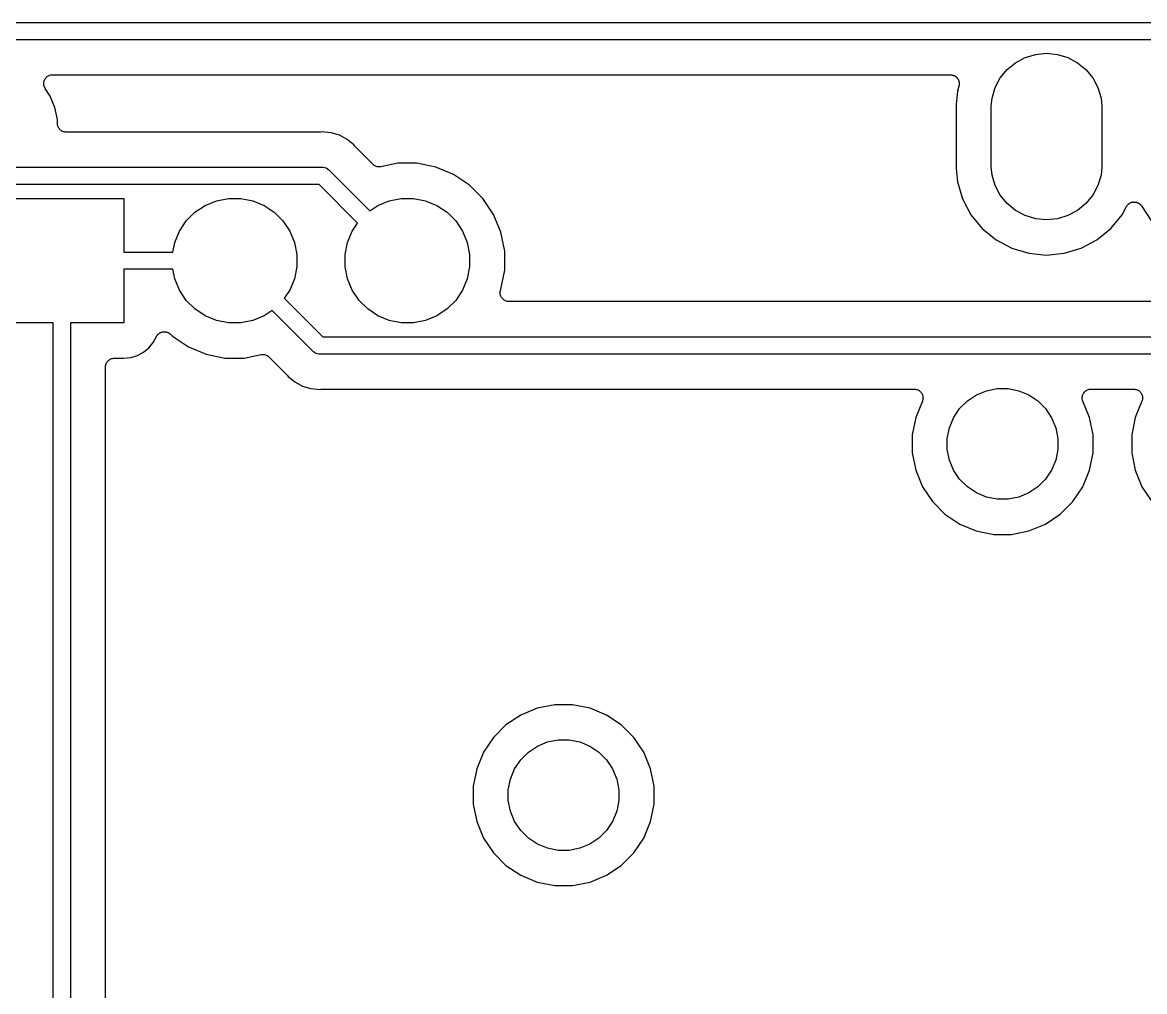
# Model space of a CAD drawing. Extents: x 20 to 116, y -135 to -20.
# Drawn here: x 64.89 to 81.12, y -119.88 to -105.86 of the extents above; entities that cross this region are included whole.
import ezdxf

# ---------------------------------------------------------------- set-up
doc = ezdxf.new("R2010")
doc.units = 0
doc.layers.add('BLACK', color=7, linetype='CONTINUOUS')

msp = doc.modelspace()

# ---------------------------------------------------------------- linework, layer by layer
at = {"layer": 'BLACK', "linetype": 'Continuous'}
for p, q in [((59.1818, -105.86), (85.7939, -105.86)), ((85.7482, -106.11), (59.1361, -106.11)), ((79.5482, -106.322), (79.705, -106.306)), ((79.705, -106.306), (79.8618, -106.322)), ((79.1366, -106.542), (79.2584, -106.442)), ((79.2584, -106.442), (79.3974, -106.367)), ((79.3974, -106.367), (79.5482, -106.322)), ((79.8618, -106.322), (80.0126, -106.367)), ((80.0126, -106.367), (80.1516, -106.442)), ((80.1516, -106.442), (80.2734, -106.542)), ((65.2466, -106.647), (65.2561, -106.639)), ((65.2561, -106.639), (65.2564, -106.639)), ((65.2564, -106.639), (65.2566, -106.639)), ((65.2566, -106.639), (65.2674, -106.633)), ((65.2674, -106.633), (65.278, -106.628)), ((65.278, -106.628), (65.2783, -106.627)), ((65.2783, -106.627), (65.2785, -106.627)), ((65.2785, -106.627), (65.2903, -106.624)), ((65.2903, -106.624), (65.3017, -106.62)), ((65.3017, -106.62), (65.302, -106.62)), ((65.302, -106.62), (65.3023, -106.62)), ((65.3023, -106.62), (65.3144, -106.619)), ((65.3144, -106.619), (65.3264, -106.618)), ((65.3264, -106.618), (78.3162, -106.618)), ((78.3162, -106.618), (78.3179, -106.618)), ((78.3179, -106.618), (78.3238, -106.619)), ((78.3238, -106.619), (78.3296, -106.619)), ((78.3296, -106.619), (78.336, -106.62)), ((78.336, -106.62), (78.3426, -106.621)), ((78.3426, -106.621), (78.3481, -106.623)), ((78.3481, -106.623), (78.3539, -106.624)), ((78.3539, -106.624), (78.3599, -106.626)), ((78.3599, -106.626), (78.3662, -106.628)), ((78.3662, -106.628), (78.3713, -106.631)), ((78.3713, -106.631), (78.3767, -106.633)), ((78.3767, -106.633), (78.3821, -106.637)), ((78.3821, -106.637), (78.3879, -106.64)), ((78.3879, -106.64), (78.3924, -106.644)), ((79.0366, -106.663), (79.1366, -106.542)), ((80.2734, -106.542), (80.3734, -106.663)), ((65.1994, -106.744), (65.2007, -106.732)), ((65.2005, -106.756), (65.1994, -106.744)), ((65.1994, -106.744), (65.1994, -106.744)), ((65.1994, -106.744), (65.1994, -106.744)), ((65.2015, -106.768), (65.2005, -106.756)), ((65.2007, -106.732), (65.202, -106.719)), ((65.2016, -106.769), (65.2015, -106.768)), ((65.205, -106.78), (65.2016, -106.769)), ((65.2016, -106.769), (65.2016, -106.769)), ((65.202, -106.719), (65.2021, -106.719)), ((65.2021, -106.719), (65.2057, -106.707)), ((65.2021, -106.719), (65.2021, -106.719)), ((65.2084, -106.792), (65.205, -106.78)), ((65.2057, -106.707), (65.2093, -106.696)), ((65.2086, -106.792), (65.2084, -106.792)), ((65.2086, -106.793), (65.2086, -106.792)), ((65.2142, -106.803), (65.2086, -106.793)), ((65.2093, -106.696), (65.2094, -106.696)), ((65.2094, -106.696), (65.2095, -106.695)), ((65.2095, -106.695), (65.2153, -106.685)), ((65.2153, -106.685), (65.2211, -106.674)), ((65.2211, -106.674), (65.2213, -106.674)), ((65.2213, -106.674), (65.2214, -106.674)), ((65.2214, -106.674), (65.229, -106.664)), ((65.229, -106.664), (65.2369, -106.655)), ((65.2369, -106.655), (65.2371, -106.655)), ((65.2371, -106.655), (65.2373, -106.654)), ((65.2373, -106.654), (65.2466, -106.647)), ((78.3924, -106.644), (78.3972, -106.647)), ((78.3972, -106.647), (78.4019, -106.652)), ((78.4019, -106.652), (78.4069, -106.656)), ((78.4069, -106.656), (78.4106, -106.661)), ((78.4106, -106.661), (78.4147, -106.665)), ((78.4147, -106.665), (78.4183, -106.67)), ((78.4377, -106.782), (78.4159, -106.854)), ((78.4183, -106.67), (78.4224, -106.675)), ((78.4224, -106.675), (78.4251, -106.681)), ((78.4251, -106.681), (78.4284, -106.686)), ((78.4284, -106.686), (78.4309, -106.692)), ((78.4309, -106.692), (78.4339, -106.697)), ((78.4339, -106.697), (78.4356, -106.703)), ((78.4356, -106.703), (78.4378, -106.708)), ((78.4388, -106.776), (78.4377, -106.782)), ((78.4378, -106.708), (78.439, -106.715)), ((78.4406, -106.771), (78.4388, -106.776)), ((78.439, -106.715), (78.4409, -106.721)), ((78.4412, -106.764), (78.4406, -106.771)), ((78.4409, -106.721), (78.4414, -106.727)), ((78.4425, -106.758), (78.4412, -106.764)), ((78.4414, -106.727), (78.4426, -106.733)), ((78.4432, -106.746), (78.4425, -106.752)), ((78.4425, -106.752), (78.4425, -106.758)), ((78.4426, -106.733), (78.4426, -106.739)), ((78.4426, -106.739), (78.4432, -106.746)), ((78.9166, -106.953), (78.9623, -106.802)), ((78.9623, -106.802), (79.0366, -106.663)), ((80.3734, -106.663), (80.4477, -106.802)), ((80.4477, -106.802), (80.4934, -106.953)), ((65.2198, -106.814), (65.2142, -106.803)), ((65.2201, -106.815), (65.2198, -106.814)), ((65.2208, -106.816), (65.2201, -106.815)), ((65.2201, -106.815), (65.2201, -106.815)), ((65.2201, -106.815), (65.2201, -106.815)), ((65.2938, -106.925), (65.2208, -106.816)), ((65.3623, -107.09), (65.2938, -106.925)), ((78.4159, -106.854), (78.397, -107.046)), ((78.905, -107.071), (78.9166, -106.953)), ((80.4934, -106.953), (80.505, -107.071)), ((65.3972, -107.266), (65.3623, -107.09)), ((78.397, -107.046), (78.397, -107.974)), ((78.905, -107.949), (78.905, -107.071)), ((80.505, -107.071), (80.505, -107.949)), ((65.3972, -107.32), (65.3972, -107.266)), ((65.3984, -107.332), (65.3972, -107.32)), ((65.3994, -107.344), (65.3984, -107.332)), ((65.3996, -107.344), (65.3994, -107.344)), ((65.3996, -107.345), (65.3996, -107.344)), ((65.4031, -107.356), (65.3996, -107.345)), ((65.4064, -107.368), (65.4031, -107.356)), ((65.4066, -107.368), (65.4064, -107.368)), ((65.4068, -107.368), (65.4066, -107.368)), ((65.4124, -107.379), (65.4068, -107.368)), ((65.4179, -107.39), (65.4124, -107.379)), ((65.4182, -107.39), (65.4179, -107.39)), ((65.4184, -107.39), (65.4182, -107.39)), ((65.426, -107.4), (65.4184, -107.39)), ((65.4335, -107.409), (65.426, -107.4)), ((65.4338, -107.409), (65.4335, -107.409)), ((65.4341, -107.409), (65.4338, -107.409)), ((65.4433, -107.417), (65.4341, -107.409)), ((65.4524, -107.425), (65.4433, -107.417)), ((65.4528, -107.425), (65.4524, -107.425)), ((65.4532, -107.425), (65.4528, -107.425)), ((65.4637, -107.431), (65.4532, -107.425)), ((65.4742, -107.437), (65.4637, -107.431)), ((65.4746, -107.437), (65.4742, -107.437)), ((65.475, -107.437), (65.4746, -107.437)), ((65.4864, -107.441), (65.475, -107.437)), ((65.4978, -107.444), (65.4864, -107.441)), ((65.4982, -107.444), (65.4978, -107.444)), ((65.4987, -107.444), (65.4982, -107.444)), ((65.5105, -107.446), (65.4987, -107.444)), ((65.5224, -107.447), (65.5105, -107.446)), ((65.5233, -107.447), (65.5224, -107.447)), ((65.5242, -107.447), (65.5233, -107.447)), ((65.5233, -107.447), (65.5233, -107.447)), ((65.5233, -107.447), (65.5233, -107.447)), ((69.1977, -107.447), (65.5242, -107.447)), ((69.203, -107.446), (69.1977, -107.447)), ((69.2084, -107.447), (69.203, -107.446)), ((69.2101, -107.446), (69.2084, -107.447)), ((69.235, -107.444), (69.2101, -107.446)), ((69.2599, -107.446), (69.235, -107.444)), ((69.3591, -107.456), (69.2599, -107.446)), ((69.2599, -107.446), (69.2599, -107.446)), ((69.4784, -107.492), (69.3591, -107.456)), ((69.5884, -107.551), (69.4784, -107.492)), ((69.6848, -107.63), (69.5884, -107.551)), ((69.7006, -107.65), (69.6848, -107.63)), ((69.7044, -107.653), (69.7006, -107.65)), ((69.7078, -107.658), (69.7044, -107.653)), ((69.709, -107.659), (69.7078, -107.658)), ((69.9613, -107.911), (69.709, -107.659)), ((69.9704, -107.919), (69.9613, -107.911)), ((69.9794, -107.926), (69.9704, -107.919)), ((69.9799, -107.926), (69.9794, -107.926)), ((69.9804, -107.927), (69.9799, -107.926)), ((69.9908, -107.932), (69.9804, -107.927)), ((70.0011, -107.938), (69.9908, -107.932)), ((70.0017, -107.938), (70.0011, -107.938)), ((70.0023, -107.939), (70.0017, -107.938)), ((70.0135, -107.942), (70.0023, -107.939)), ((70.3213, -107.897), (70.0758, -107.946)), ((70.5987, -107.897), (70.3213, -107.897)), ((70.8707, -107.951), (70.5987, -107.897)), ((64.3761, -107.955), (69.2289, -107.955)), ((69.2289, -107.955), (69.235, -107.954)), ((69.235, -107.954), (69.2411, -107.955)), ((69.2411, -107.955), (69.2411, -107.955)), ((69.2411, -107.955), (69.2595, -107.957)), ((69.2595, -107.957), (69.2831, -107.964)), ((69.2831, -107.964), (69.3048, -107.976)), ((69.3048, -107.976), (69.3238, -107.991)), ((69.3238, -107.991), (69.3277, -107.996)), ((69.3277, -107.996), (69.9171, -108.585)), ((70.0248, -107.946), (70.0135, -107.942)), ((70.0254, -107.946), (70.0248, -107.946)), ((70.026, -107.946), (70.0254, -107.946)), ((70.0377, -107.947), (70.026, -107.946)), ((70.0494, -107.948), (70.0377, -107.947)), ((70.05, -107.948), (70.0494, -107.948)), ((70.0506, -107.948), (70.05, -107.948)), ((70.0623, -107.947), (70.0506, -107.948)), ((70.0741, -107.946), (70.0623, -107.947)), ((70.0753, -107.946), (70.0741, -107.946)), ((70.0758, -107.946), (70.0753, -107.946)), ((70.0753, -107.946), (70.0753, -107.946)), ((70.0753, -107.946), (70.0753, -107.946)), ((71.1269, -108.057), (70.8707, -107.951)), ((71.3575, -108.211), (71.1269, -108.057)), ((78.397, -107.974), (78.4159, -108.166)), ((78.9166, -108.067), (78.905, -107.949)), ((78.9623, -108.218), (78.9166, -108.067)), ((80.4934, -108.067), (80.4477, -108.218)), ((80.505, -107.949), (80.4934, -108.067)), ((69.1832, -108.205), (64.4218, -108.205)), ((69.7403, -108.762), (69.1832, -108.205)), ((71.5537, -108.407), (71.3575, -108.211)), ((78.4159, -108.166), (78.4907, -108.413)), ((79.0366, -108.357), (78.9623, -108.218)), ((80.4477, -108.218), (80.3734, -108.357)), ((64.56, -108.405), (66.36, -108.405)), ((66.36, -108.405), (66.36, -109.18)), ((67.6975, -108.44), (67.8714, -108.405)), ((67.8714, -108.405), (68.0486, -108.405)), ((68.0486, -108.405), (68.2225, -108.44)), ((70.1975, -108.44), (70.3714, -108.405)), ((70.3714, -108.405), (70.5486, -108.405)), ((70.5486, -108.405), (70.7225, -108.44)), ((71.7078, -108.638), (71.5537, -108.407)), ((78.4907, -108.413), (78.6122, -108.64)), ((79.1366, -108.478), (79.0366, -108.357)), ((80.3734, -108.357), (80.2734, -108.478)), ((67.3863, -108.606), (67.5337, -108.507)), ((67.5337, -108.507), (67.6975, -108.44)), ((68.2225, -108.44), (68.3863, -108.507)), ((68.3863, -108.507), (68.5337, -108.606)), ((69.9171, -108.585), (70.0337, -108.507)), ((70.0337, -108.507), (70.1975, -108.44)), ((70.7225, -108.44), (70.8863, -108.507)), ((70.8863, -108.507), (71.0337, -108.606)), ((79.2584, -108.578), (79.1366, -108.478)), ((79.3974, -108.653), (79.2584, -108.578)), ((80.1516, -108.578), (80.0126, -108.653)), ((80.2734, -108.478), (80.1516, -108.578)), ((80.7978, -108.64), (80.8603, -108.523)), ((80.8603, -108.523), (80.8611, -108.522)), ((80.8611, -108.522), (80.8648, -108.516)), ((80.8648, -108.516), (80.868, -108.511)), ((80.868, -108.511), (80.8718, -108.506)), ((80.8718, -108.506), (80.8752, -108.501)), ((80.8752, -108.501), (80.8798, -108.497)), ((80.8798, -108.497), (80.8841, -108.492)), ((80.8841, -108.492), (80.8887, -108.488)), ((80.8887, -108.488), (80.8929, -108.484)), ((80.8929, -108.484), (80.8984, -108.481)), ((80.8984, -108.481), (80.9035, -108.476)), ((80.9035, -108.476), (80.9087, -108.474)), ((80.9087, -108.474), (80.9137, -108.471)), ((80.9137, -108.471), (80.9197, -108.468)), ((80.9197, -108.468), (80.9255, -108.465)), ((80.9255, -108.465), (80.9312, -108.464)), ((80.9312, -108.464), (80.9367, -108.461)), ((80.9367, -108.461), (80.9431, -108.46)), ((80.9431, -108.46), (80.9494, -108.458)), ((80.9494, -108.458), (80.9552, -108.458)), ((80.9552, -108.458), (80.961, -108.457)), ((80.961, -108.457), (80.9676, -108.457)), ((80.9676, -108.457), (80.9741, -108.456)), ((80.9741, -108.456), (80.9799, -108.457)), ((80.9799, -108.457), (80.9858, -108.457)), ((80.9858, -108.457), (80.9922, -108.458)), ((80.9922, -108.458), (80.9987, -108.459)), ((80.9987, -108.459), (81.0043, -108.461)), ((81.0043, -108.461), (81.0101, -108.462)), ((81.0101, -108.462), (81.0161, -108.465)), ((81.0161, -108.465), (81.0223, -108.467)), ((81.0223, -108.467), (81.0275, -108.469)), ((81.0275, -108.469), (81.0329, -108.472)), ((81.0329, -108.472), (81.0383, -108.475)), ((81.0383, -108.475), (81.044, -108.478)), ((81.044, -108.478), (81.0486, -108.482)), ((81.0486, -108.482), (81.0534, -108.486)), ((81.0534, -108.486), (81.058, -108.49)), ((81.058, -108.49), (81.063, -108.494)), ((81.063, -108.494), (81.0667, -108.499)), ((81.0667, -108.499), (81.0709, -108.503)), ((81.0709, -108.503), (81.0745, -108.509)), ((81.0745, -108.509), (81.0786, -108.514)), ((81.0786, -108.514), (81.2218, -108.733)), ((67.1624, -108.879), (67.2609, -108.731)), ((67.2609, -108.731), (67.3863, -108.606)), ((68.5337, -108.606), (68.6591, -108.731)), ((68.6591, -108.731), (68.7576, -108.879)), ((71.0337, -108.606), (71.1591, -108.731)), ((71.1591, -108.731), (71.2576, -108.879)), ((71.8139, -108.894), (71.7078, -108.638)), ((78.6122, -108.64), (78.7756, -108.839)), ((79.5482, -108.698), (79.3974, -108.653)), ((79.705, -108.714), (79.5482, -108.698)), ((79.8618, -108.698), (79.705, -108.714)), ((80.0126, -108.653), (79.8618, -108.698)), ((80.6344, -108.839), (80.7978, -108.64)), ((67.0946, -109.042), (67.1624, -108.879)), ((68.7576, -108.879), (68.8254, -109.042)), ((69.5946, -109.042), (69.6624, -108.879)), ((69.6624, -108.879), (69.7403, -108.762)), ((71.2576, -108.879), (71.3254, -109.042)), ((71.868, -109.166), (71.8139, -108.894)), ((78.7756, -108.839), (78.9748, -109.003)), ((80.4352, -109.003), (80.6344, -108.839)), ((67.0672, -109.18), (67.0946, -109.042)), ((68.8254, -109.042), (68.86, -109.216)), ((69.56, -109.216), (69.5946, -109.042)), ((71.3254, -109.042), (71.36, -109.216)), ((78.9748, -109.003), (79.202, -109.124)), ((80.208, -109.124), (80.4352, -109.003)), ((66.36, -109.18), (67.0672, -109.18)), ((68.86, -109.216), (68.86, -109.394)), ((69.56, -109.394), (69.56, -109.216)), ((71.36, -109.216), (71.36, -109.394)), ((71.868, -109.444), (71.868, -109.166)), ((79.202, -109.124), (79.4486, -109.199)), ((79.4486, -109.199), (79.705, -109.224)), ((79.705, -109.224), (79.9614, -109.199)), ((79.9614, -109.199), (80.208, -109.124)), ((68.86, -109.394), (68.8254, -109.568)), ((69.5946, -109.568), (69.56, -109.394)), ((71.36, -109.394), (71.3254, -109.568)), ((67.0672, -109.43), (66.36, -109.43)), ((66.36, -109.43), (66.36, -110.205)), ((67.0946, -109.568), (67.0672, -109.43)), ((71.8139, -109.716), (71.868, -109.444)), ((67.1624, -109.731), (67.0946, -109.568)), ((68.8254, -109.568), (68.7576, -109.731)), ((69.6624, -109.731), (69.5946, -109.568)), ((71.3254, -109.568), (71.2576, -109.731)), ((71.8081, -109.733), (71.8115, -109.721)), ((71.8115, -109.721), (71.8139, -109.716)), ((67.2609, -109.879), (67.1624, -109.731)), ((67.3863, -110.004), (67.2609, -109.879)), ((68.7576, -109.731), (68.6797, -109.848)), ((68.6797, -109.848), (69.2368, -110.405)), ((69.7609, -109.879), (69.6624, -109.731)), ((69.8863, -110.004), (69.7609, -109.879)), ((71.1591, -109.879), (71.0337, -110.004)), ((71.2576, -109.731), (71.1591, -109.879)), ((71.8019, -109.769), (71.8031, -109.757)), ((71.8019, -109.77), (71.8019, -109.769)), ((71.8019, -109.769), (71.8019, -109.769)), ((71.803, -109.782), (71.8019, -109.77)), ((71.8041, -109.794), (71.803, -109.782)), ((71.8031, -109.757), (71.8043, -109.745)), ((71.8042, -109.794), (71.8041, -109.794)), ((71.8077, -109.806), (71.8042, -109.794)), ((71.8042, -109.794), (71.8042, -109.794)), ((71.8043, -109.745), (71.8044, -109.745)), ((71.8044, -109.745), (71.8045, -109.744)), ((71.8045, -109.744), (71.8081, -109.733)), ((71.8111, -109.818), (71.8077, -109.806)), ((71.8113, -109.818), (71.8111, -109.818)), ((71.8114, -109.818), (71.8113, -109.818)), ((71.817, -109.829), (71.8114, -109.818)), ((71.8226, -109.84), (71.817, -109.829)), ((71.8228, -109.84), (71.8226, -109.84)), ((71.823, -109.84), (71.8228, -109.84)), ((71.8305, -109.849), (71.823, -109.84)), ((71.8381, -109.859), (71.8305, -109.849)), ((71.8384, -109.859), (71.8381, -109.859)), ((71.8386, -109.859), (71.8384, -109.859)), ((71.8479, -109.867), (71.8386, -109.859)), ((71.8571, -109.875), (71.8479, -109.867)), ((71.8574, -109.875), (71.8571, -109.875)), ((71.8577, -109.875), (71.8574, -109.875)), ((71.8683, -109.881), (71.8577, -109.875)), ((71.8788, -109.887), (71.8683, -109.881)), ((67.5337, -110.103), (67.3863, -110.004)), ((68.5029, -110.025), (68.3863, -110.103)), ((69.0923, -110.614), (68.5029, -110.025)), ((70.0337, -110.103), (69.8863, -110.004)), ((71.0337, -110.004), (70.8863, -110.103)), ((71.8791, -109.887), (71.8788, -109.887)), ((71.8794, -109.887), (71.8791, -109.887)), ((71.8909, -109.891), (71.8794, -109.887)), ((71.9025, -109.894), (71.8909, -109.891)), ((71.9028, -109.894), (71.9025, -109.894)), ((71.9031, -109.894), (71.9028, -109.894)), ((71.915, -109.896), (71.9031, -109.894)), ((71.9271, -109.897), (71.915, -109.896)), ((71.9277, -109.897), (71.9271, -109.897)), ((71.9278, -109.897), (71.9277, -109.897)), ((71.9289, -109.897), (71.9278, -109.897)), ((71.9278, -109.897), (71.9278, -109.897)), ((93.4827, -109.897), (71.9289, -109.897)), ((65.335, -110.205), (64.56, -110.205)), ((65.335, -122.973), (65.335, -110.205)), ((66.36, -110.205), (65.585, -110.205)), ((65.585, -110.205), (65.585, -123.019)), ((67.6975, -110.17), (67.5337, -110.103)), ((67.8714, -110.205), (67.6975, -110.17)), ((68.0486, -110.205), (67.8714, -110.205)), ((68.2225, -110.17), (68.0486, -110.205)), ((68.3863, -110.103), (68.2225, -110.17)), ((70.1975, -110.17), (70.0337, -110.103)), ((70.3714, -110.205), (70.1975, -110.17)), ((70.5486, -110.205), (70.3714, -110.205)), ((70.7225, -110.17), (70.5486, -110.205)), ((70.8863, -110.103), (70.7225, -110.17)), ((66.851, -110.374), (66.8547, -110.369)), ((66.8547, -110.369), (66.8598, -110.365)), ((66.8598, -110.365), (66.8645, -110.361)), ((66.8645, -110.361), (66.8694, -110.357)), ((66.8694, -110.357), (66.874, -110.354)), ((66.874, -110.354), (66.8798, -110.351)), ((66.8798, -110.351), (66.8853, -110.347)), ((66.8853, -110.347), (66.8907, -110.345)), ((66.8907, -110.345), (66.8959, -110.342)), ((66.8959, -110.342), (66.9022, -110.34)), ((66.9022, -110.34), (66.9083, -110.338)), ((66.9083, -110.338), (66.914, -110.337)), ((66.914, -110.337), (66.9196, -110.335)), ((66.9196, -110.335), (66.9262, -110.334)), ((66.9262, -110.334), (66.9326, -110.333)), ((66.9326, -110.333), (66.9385, -110.333)), ((66.9385, -110.333), (66.9443, -110.333)), ((66.9443, -110.333), (66.9509, -110.333)), ((66.9509, -110.333), (66.9574, -110.333)), ((66.9574, -110.333), (66.9632, -110.335)), ((66.9632, -110.335), (66.969, -110.335)), ((66.969, -110.335), (66.9753, -110.337)), ((66.9753, -110.337), (66.9817, -110.338)), ((66.9817, -110.338), (66.9871, -110.341)), ((66.9871, -110.341), (66.9927, -110.342)), ((66.9927, -110.342), (66.9985, -110.346)), ((66.9985, -110.346), (67.0045, -110.348)), ((67.0045, -110.348), (67.0094, -110.351)), ((67.0094, -110.351), (67.0145, -110.354)), ((67.0145, -110.354), (67.0196, -110.358)), ((67.0196, -110.358), (67.025, -110.362)), ((67.025, -110.362), (67.0292, -110.366)), ((67.0292, -110.366), (67.0337, -110.37)), ((67.0337, -110.37), (67.0625, -110.399)), ((66.7209, -110.566), (66.7844, -110.489)), ((66.7844, -110.489), (66.8319, -110.4)), ((66.8319, -110.4), (66.8327, -110.398)), ((66.8327, -110.398), (66.836, -110.393)), ((66.836, -110.393), (66.8388, -110.388)), ((66.8388, -110.388), (66.843, -110.383)), ((66.843, -110.383), (66.8468, -110.378)), ((66.8468, -110.378), (66.851, -110.374)), ((67.0625, -110.399), (67.2931, -110.553)), ((69.2368, -110.405), (93.5139, -110.405)), ((66.4596, -110.706), (66.5553, -110.677)), ((66.5553, -110.677), (66.6436, -110.629)), ((66.6436, -110.629), (66.7209, -110.566)), ((67.2931, -110.553), (67.5493, -110.659)), ((67.5493, -110.659), (67.8213, -110.713)), ((68.0987, -110.713), (68.3442, -110.664)), ((68.3442, -110.664), (68.3447, -110.664)), ((68.3447, -110.664), (68.3447, -110.664)), ((68.3447, -110.664), (68.3447, -110.664)), ((68.3447, -110.664), (68.3459, -110.664)), ((68.3459, -110.664), (68.3576, -110.663)), ((68.3576, -110.663), (68.3694, -110.662)), ((68.3694, -110.662), (68.37, -110.662)), ((68.37, -110.662), (68.3706, -110.662)), ((68.3706, -110.662), (68.3823, -110.663)), ((68.3823, -110.663), (68.394, -110.664)), ((68.394, -110.664), (68.3946, -110.664)), ((68.3946, -110.664), (68.3952, -110.664)), ((68.3952, -110.664), (68.4065, -110.668)), ((68.4065, -110.668), (68.4177, -110.671)), ((68.4177, -110.671), (68.4183, -110.672)), ((68.4183, -110.672), (68.4189, -110.672)), ((68.4189, -110.672), (68.4293, -110.678)), ((68.4293, -110.678), (68.4396, -110.683)), ((68.4396, -110.683), (68.44, -110.684)), ((68.44, -110.684), (68.4406, -110.684)), ((68.4406, -110.684), (68.4497, -110.692)), ((68.4497, -110.692), (68.4587, -110.699)), ((69.0962, -110.619), (69.0923, -110.614)), ((69.1009, -110.623), (69.0962, -110.619)), ((69.1152, -110.634), (69.1009, -110.623)), ((69.1335, -110.644), (69.1152, -110.634)), ((69.1369, -110.646), (69.1335, -110.644)), ((69.1605, -110.653), (69.1369, -110.646)), ((69.1789, -110.655), (69.1605, -110.653)), ((69.185, -110.656), (69.1789, -110.655)), ((69.1789, -110.655), (69.1789, -110.655)), ((69.1911, -110.655), (69.185, -110.656)), ((93.4682, -110.655), (69.1911, -110.655)), ((66.093, -110.841), (66.0944, -110.829)), ((66.093, -110.842), (66.093, -110.841)), ((66.093, -110.843), (66.093, -110.842)), ((66.093, -110.842), (66.093, -110.842)), ((66.093, -110.842), (66.093, -110.842)), ((66.093, -122.988), (66.093, -110.843)), ((66.0944, -110.829), (66.0956, -110.818)), ((66.0956, -110.818), (66.0957, -110.817)), ((66.0957, -110.817), (66.0958, -110.817)), ((66.0958, -110.817), (66.0994, -110.805)), ((66.0994, -110.805), (66.1029, -110.794)), ((66.1029, -110.794), (66.1031, -110.793)), ((66.1031, -110.793), (66.1033, -110.793)), ((66.1033, -110.793), (66.109, -110.783)), ((66.109, -110.783), (66.1147, -110.772)), ((66.1147, -110.772), (66.115, -110.772)), ((66.115, -110.772), (66.1152, -110.771)), ((66.1152, -110.771), (66.1229, -110.762)), ((66.1229, -110.762), (66.1305, -110.753)), ((66.1305, -110.753), (66.1309, -110.753)), ((66.1309, -110.753), (66.1311, -110.752)), ((66.1311, -110.752), (66.1405, -110.745)), ((66.1405, -110.745), (66.1497, -110.737)), ((66.1497, -110.737), (66.1501, -110.737)), ((66.1501, -110.737), (66.1505, -110.737)), ((66.1505, -110.737), (66.1611, -110.731)), ((66.1611, -110.731), (66.1716, -110.726)), ((66.1716, -110.726), (66.172, -110.726)), ((66.172, -110.726), (66.1724, -110.725)), ((66.1724, -110.725), (66.1839, -110.722)), ((66.1839, -110.722), (66.1953, -110.718)), ((66.1953, -110.718), (66.1958, -110.718)), ((66.1958, -110.718), (66.1962, -110.718)), ((66.1962, -110.718), (66.2081, -110.717)), ((66.2081, -110.717), (66.22, -110.716)), ((66.22, -110.716), (66.3538, -110.716)), ((66.3538, -110.716), (66.4596, -110.706)), ((67.8213, -110.713), (68.0987, -110.713)), ((68.4587, -110.699), (68.711, -110.951)), ((68.711, -110.951), (68.7122, -110.952)), ((68.7122, -110.952), (68.7156, -110.957)), ((68.7156, -110.957), (68.7194, -110.96)), ((68.7194, -110.96), (68.7352, -110.98)), ((68.7352, -110.98), (68.7546, -110.996)), ((68.7546, -110.996), (68.8316, -111.059)), ((68.8316, -111.059), (68.9416, -111.118)), ((68.9416, -111.118), (69.0609, -111.154)), ((69.0609, -111.154), (69.1601, -111.164)), ((69.1601, -111.164), (69.1601, -111.164)), ((69.1601, -111.164), (69.185, -111.166)), ((69.185, -111.166), (69.2099, -111.164)), ((69.2099, -111.164), (69.2116, -111.163)), ((69.2116, -111.163), (69.217, -111.164)), ((69.217, -111.164), (69.2223, -111.163)), ((69.2223, -111.163), (77.7922, -111.163)), ((77.7922, -111.163), (77.7933, -111.163)), ((77.7933, -111.163), (77.7933, -111.163)), ((77.7933, -111.163), (77.7934, -111.163)), ((77.7934, -111.163), (77.794, -111.163)), ((77.794, -111.163), (77.8062, -111.164)), ((77.8062, -111.164), (77.818, -111.166)), ((77.818, -111.166), (77.8183, -111.166)), ((77.8183, -111.166), (77.8186, -111.166)), ((77.8186, -111.166), (77.8303, -111.169)), ((77.8303, -111.169), (77.8416, -111.173)), ((77.8416, -111.173), (77.8419, -111.173)), ((77.8419, -111.173), (77.8422, -111.173)), ((77.8422, -111.173), (77.8529, -111.179)), ((77.8529, -111.179), (77.8634, -111.185)), ((77.8634, -111.185), (77.8637, -111.185)), ((77.8637, -111.185), (77.864, -111.185)), ((77.864, -111.185), (77.8732, -111.193)), ((78.8366, -111.186), (78.9912, -111.155)), ((78.9912, -111.155), (79.1488, -111.155)), ((79.1488, -111.155), (79.3034, -111.186)), ((80.2681, -111.192), (80.2775, -111.184)), ((80.2775, -111.184), (80.2778, -111.184)), ((80.2778, -111.184), (80.2781, -111.184)), ((80.2781, -111.184), (80.2886, -111.178)), ((80.2886, -111.178), (80.2994, -111.173)), ((80.2994, -111.173), (80.2997, -111.172)), ((80.2997, -111.172), (80.3, -111.172)), ((80.3, -111.172), (80.3116, -111.169)), ((80.3116, -111.169), (80.3231, -111.165)), ((80.3231, -111.165), (80.3234, -111.165)), ((80.3234, -111.165), (80.3238, -111.165)), ((80.3238, -111.165), (80.3358, -111.164)), ((80.3358, -111.164), (80.3478, -111.163)), ((80.3478, -111.163), (80.9672, -111.163)), ((80.9672, -111.163), (80.9683, -111.163)), ((80.9683, -111.163), (80.9683, -111.163)), ((80.9683, -111.163), (80.9684, -111.163)), ((80.9684, -111.163), (80.969, -111.163)), ((80.969, -111.163), (80.9812, -111.164)), ((80.9812, -111.164), (80.993, -111.166)), ((80.993, -111.166), (80.9933, -111.166)), ((80.9933, -111.166), (80.9936, -111.166)), ((80.9936, -111.166), (81.0053, -111.169)), ((81.0053, -111.169), (81.0166, -111.173)), ((81.0166, -111.173), (81.0169, -111.173)), ((81.0169, -111.173), (81.0172, -111.173)), ((81.0172, -111.173), (81.0279, -111.179)), ((81.0279, -111.179), (81.0384, -111.185)), ((81.0384, -111.185), (81.0387, -111.185)), ((81.0387, -111.185), (81.039, -111.185)), ((81.039, -111.185), (81.0482, -111.193)), ((77.9096, -111.339), (77.8123, -111.573)), ((77.8732, -111.193), (77.8825, -111.201)), ((77.8825, -111.201), (77.8827, -111.201)), ((77.8827, -111.201), (77.883, -111.201)), ((77.883, -111.201), (77.8905, -111.211)), ((77.8905, -111.211), (77.8981, -111.22)), ((77.8981, -111.22), (77.8983, -111.22)), ((77.8983, -111.22), (77.8985, -111.22)), ((77.8985, -111.22), (77.9041, -111.231)), ((77.9041, -111.231), (77.9097, -111.242)), ((77.9131, -111.327), (77.9096, -111.339)), ((77.9097, -111.242), (77.9098, -111.242)), ((77.9098, -111.242), (77.91, -111.242)), ((77.91, -111.242), (77.9134, -111.254)), ((77.9166, -111.316), (77.9131, -111.327)), ((77.9134, -111.254), (77.9168, -111.266)), ((77.9167, -111.315), (77.9166, -111.316)), ((77.9168, -111.315), (77.9167, -111.315)), ((77.9168, -111.266), (77.9169, -111.266)), ((77.9179, -111.303), (77.9168, -111.315)), ((77.9169, -111.266), (77.917, -111.266)), ((77.917, -111.266), (77.9181, -111.278)), ((77.9192, -111.291), (77.9179, -111.303)), ((77.9181, -111.278), (77.9192, -111.29)), ((77.9192, -111.29), (77.9192, -111.291)), ((77.9192, -111.291), (77.9192, -111.291)), ((78.4486, -111.445), (78.56, -111.334)), ((78.56, -111.334), (78.6911, -111.246)), ((78.6911, -111.246), (78.8366, -111.186)), ((79.3034, -111.186), (79.4489, -111.246)), ((79.4489, -111.246), (79.58, -111.334)), ((79.58, -111.334), (79.6914, -111.445)), ((80.2208, -111.288), (80.2221, -111.277)), ((80.2208, -111.289), (80.2208, -111.288)), ((80.2219, -111.301), (80.2208, -111.289)), ((80.2208, -111.289), (80.2208, -111.289)), ((80.2229, -111.313), (80.2219, -111.301)), ((80.2221, -111.277), (80.2234, -111.264)), ((80.223, -111.313), (80.2229, -111.313)), ((80.223, -111.314), (80.223, -111.313)), ((80.2264, -111.325), (80.223, -111.314)), ((80.2234, -111.264), (80.2235, -111.264)), ((80.2235, -111.264), (80.2271, -111.252)), ((80.2235, -111.264), (80.2235, -111.264)), ((80.2298, -111.337), (80.2264, -111.325)), ((80.2271, -111.252), (80.2307, -111.241)), ((80.23, -111.338), (80.2298, -111.337)), ((80.2304, -111.339), (80.23, -111.338)), ((80.23, -111.338), (80.23, -111.338)), ((80.23, -111.338), (80.23, -111.338)), ((80.3277, -111.573), (80.2304, -111.339)), ((80.2307, -111.241), (80.2309, -111.24)), ((80.2309, -111.24), (80.231, -111.24)), ((80.231, -111.24), (80.2368, -111.23)), ((80.2368, -111.23), (80.2425, -111.219)), ((80.2425, -111.219), (80.2427, -111.219)), ((80.2427, -111.219), (80.2429, -111.218)), ((80.2429, -111.218), (80.2506, -111.209)), ((80.2506, -111.209), (80.2583, -111.2)), ((80.2583, -111.2), (80.2586, -111.2)), ((80.2586, -111.2), (80.2588, -111.199)), ((80.2588, -111.199), (80.2681, -111.192)), ((81.0846, -111.339), (80.9873, -111.573)), ((81.0482, -111.193), (81.0575, -111.201)), ((81.0575, -111.201), (81.0577, -111.201)), ((81.0577, -111.201), (81.058, -111.201)), ((81.058, -111.201), (81.0655, -111.211)), ((81.0655, -111.211), (81.0731, -111.22)), ((81.0731, -111.22), (81.0733, -111.22)), ((81.0733, -111.22), (81.0735, -111.22)), ((81.0735, -111.22), (81.0791, -111.231)), ((81.0791, -111.231), (81.0847, -111.242)), ((81.0881, -111.327), (81.0846, -111.339)), ((81.0847, -111.242), (81.0848, -111.242)), ((81.0848, -111.242), (81.085, -111.242)), ((81.085, -111.242), (81.0884, -111.254)), ((81.0916, -111.316), (81.0881, -111.327)), ((81.0884, -111.254), (81.0918, -111.266)), ((81.0917, -111.315), (81.0916, -111.316)), ((81.0918, -111.315), (81.0917, -111.315)), ((81.0918, -111.266), (81.0919, -111.266)), ((81.0929, -111.303), (81.0918, -111.315)), ((81.0919, -111.266), (81.092, -111.266)), ((81.092, -111.266), (81.0931, -111.278)), ((81.0942, -111.291), (81.0929, -111.303)), ((81.0931, -111.278), (81.0942, -111.29)), ((81.0942, -111.29), (81.0942, -111.291)), ((81.0942, -111.291), (81.0942, -111.291)), ((78.361, -111.576), (78.4486, -111.445)), ((79.6914, -111.445), (79.779, -111.576)), ((77.8123, -111.573), (77.762, -111.826)), ((78.3007, -111.722), (78.361, -111.576)), ((79.779, -111.576), (79.8393, -111.722)), ((80.378, -111.826), (80.3277, -111.573)), ((80.9873, -111.573), (80.937, -111.826)), ((77.762, -111.826), (77.762, -112.084)), ((78.27, -111.876), (78.3007, -111.722)), ((79.8393, -111.722), (79.87, -111.876)), ((80.378, -112.084), (80.378, -111.826)), ((80.937, -111.826), (80.937, -112.084)), ((78.27, -112.034), (78.27, -111.876)), ((79.87, -111.876), (79.87, -112.034)), ((77.762, -112.084), (77.8123, -112.337)), ((78.3007, -112.188), (78.27, -112.034)), ((79.87, -112.034), (79.8393, -112.188)), ((80.3277, -112.337), (80.378, -112.084)), ((80.937, -112.084), (80.9873, -112.337)), ((78.361, -112.334), (78.3007, -112.188)), ((79.8393, -112.188), (79.779, -112.334)), ((77.8123, -112.337), (77.9109, -112.575)), ((78.4486, -112.465), (78.361, -112.334)), ((78.56, -112.576), (78.4486, -112.465)), ((79.6914, -112.465), (79.58, -112.576)), ((79.779, -112.334), (79.6914, -112.465)), ((80.2291, -112.575), (80.3277, -112.337)), ((80.9873, -112.337), (81.0859, -112.575)), ((77.9109, -112.575), (78.054, -112.789)), ((78.6911, -112.664), (78.56, -112.576)), ((79.58, -112.576), (79.4489, -112.664)), ((80.086, -112.789), (80.2291, -112.575)), ((81.0859, -112.575), (81.229, -112.789)), ((78.054, -112.789), (78.2362, -112.971)), ((78.8366, -112.724), (78.6911, -112.664)), ((78.9912, -112.755), (78.8366, -112.724)), ((79.1488, -112.755), (78.9912, -112.755)), ((79.3034, -112.724), (79.1488, -112.755)), ((79.4489, -112.664), (79.3034, -112.724)), ((79.9038, -112.971), (80.086, -112.789)), ((78.2362, -112.971), (78.4504, -113.114)), ((78.4504, -113.114), (78.6885, -113.213)), ((79.4515, -113.213), (79.6896, -113.114)), ((79.6896, -113.114), (79.9038, -112.971)), ((78.6885, -113.213), (78.9412, -113.263)), ((78.9412, -113.263), (79.1988, -113.263)), ((79.1988, -113.263), (79.4515, -113.213)), ((72.5912, -115.727), (72.3385, -115.777)), ((72.8488, -115.727), (72.5912, -115.727)), ((73.1015, -115.777), (72.8488, -115.727)), ((72.1004, -115.876), (71.8862, -116.019)), ((72.3385, -115.777), (72.1004, -115.876)), ((73.3396, -115.876), (73.1015, -115.777)), ((73.5538, -116.019), (73.3396, -115.876)), ((71.8862, -116.019), (71.704, -116.201)), ((73.736, -116.201), (73.5538, -116.019)), ((71.704, -116.201), (71.5609, -116.415)), ((73.8791, -116.415), (73.736, -116.201)), ((72.21, -116.414), (72.3411, -116.326)), ((72.3411, -116.326), (72.4866, -116.266)), ((72.4866, -116.266), (72.6412, -116.235)), ((72.6412, -116.235), (72.7988, -116.235)), ((72.7988, -116.235), (72.9534, -116.266)), ((72.9534, -116.266), (73.0989, -116.326)), ((73.0989, -116.326), (73.23, -116.414)), ((71.5609, -116.415), (71.4623, -116.653)), ((72.011, -116.656), (72.0986, -116.525)), ((72.0986, -116.525), (72.21, -116.414)), ((73.23, -116.414), (73.3414, -116.525)), ((73.3414, -116.525), (73.429, -116.656)), ((73.9777, -116.653), (73.8791, -116.415)), ((71.4623, -116.653), (71.412, -116.906)), ((71.9507, -116.802), (72.011, -116.656)), ((73.429, -116.656), (73.4893, -116.802)), ((74.028, -116.906), (73.9777, -116.653)), ((71.92, -116.956), (71.9507, -116.802)), ((73.4893, -116.802), (73.52, -116.956)), ((71.412, -116.906), (71.412, -117.164)), ((71.92, -117.114), (71.92, -116.956)), ((73.52, -116.956), (73.52, -117.114)), ((74.028, -117.164), (74.028, -116.906)), ((71.412, -117.164), (71.4623, -117.417)), ((71.9507, -117.268), (71.92, -117.114)), ((73.52, -117.114), (73.4893, -117.268)), ((73.9777, -117.417), (74.028, -117.164)), ((72.011, -117.414), (71.9507, -117.268)), ((73.4893, -117.268), (73.429, -117.414)), ((71.4623, -117.417), (71.5609, -117.655)), ((72.0986, -117.545), (72.011, -117.414)), ((73.429, -117.414), (73.3414, -117.545)), ((73.8791, -117.655), (73.9777, -117.417)), ((71.5609, -117.655), (71.704, -117.869)), ((72.21, -117.656), (72.0986, -117.545)), ((72.3411, -117.744), (72.21, -117.656)), ((73.23, -117.656), (73.0989, -117.744)), ((73.3414, -117.545), (73.23, -117.656)), ((73.736, -117.869), (73.8791, -117.655)), ((72.4866, -117.804), (72.3411, -117.744)), ((72.6412, -117.835), (72.4866, -117.804)), ((72.7988, -117.835), (72.6412, -117.835)), ((72.9534, -117.804), (72.7988, -117.835)), ((73.0989, -117.744), (72.9534, -117.804)), ((71.704, -117.869), (71.8862, -118.051)), ((73.5538, -118.051), (73.736, -117.869)), ((71.8862, -118.051), (72.1004, -118.194)), ((73.3396, -118.194), (73.5538, -118.051)), ((72.1004, -118.194), (72.3385, -118.293)), ((72.3385, -118.293), (72.5912, -118.343)), ((72.8488, -118.343), (73.1015, -118.293)), ((73.1015, -118.293), (73.3396, -118.194)), ((72.5912, -118.343), (72.8488, -118.343))]:
    msp.add_line(p, q, dxfattribs=at)

doc.saveas('drawing.dxf')
